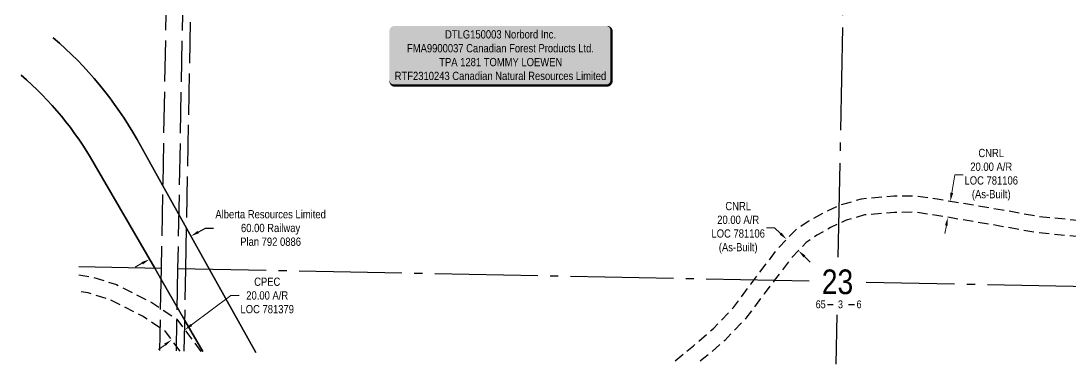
# Model space of a CAD drawing. Extents: x 405326 to 424052, y 6044755 to 6062236.
# Drawn here: x 412518 to 413794, y 6055426 to 6055843 of the extents above; entities that cross this region are included whole.
import ezdxf
from ezdxf.enums import TextEntityAlignment as Align

# ---------------------------------------------------------------- set-up
doc = ezdxf.new("R2010")
doc.units = 0
doc.header["$LTSCALE"] = 5
for name, pattern in [('foc-ACCESSROAD', [3.75, 2.5, -1.25]), ('foc-QUARTERLINE', [33, 25, -3, 2, -3]), ('foc-UNSURVEYED', [12.5, 10, -2.5])]:
    doc.linetypes.add(name, pattern=pattern)
for name, color, linetype in [('10', 1, 'Continuous'), ('9', 3, 'Continuous'), ('AS-SURFACE IMPACT', 7, 'Continuous'), ('F-AR', 190, 'foc-ACCESSROAD'), ('L-SECLBL', 7, 'Continuous'), ('L-SECQ', 8, 'foc-QUARTERLINE'), ('L-TITLEDB', 4, 'Continuous'), ('L-TITLEDB-T', 4, 'Continuous'), ('L-USEC', 7, 'foc-UNSURVEYED')]:
    doc.layers.add(name, color=color, linetype=linetype)
doc.layers.add('F-AR-T', color=190, linetype='Continuous', lineweight=9)
doc.styles.add('80', font='ARIALN.TTF', dxfattribs={"height": 10})
doc.styles.add('80CG', font='ARIALN.TTF', dxfattribs={"height": 10})
doc.styles.add('80L', font='ARIALN.TTF', dxfattribs={"height": 10})
doc.styles.add('SIMPLEX', font='ARIALN.TTF')
doc.dimstyles.new('Compass 5 000', dxfattribs={"dimscale": 5, "dimtxt": 9, "dimasz": 2, "dimexe": 0.2, "dimexo": 0.0625, "dimgap": 0.5, "dimtad": 0, "dimtih": 1, "dimtoh": 1, "dimzin": 0, "dimdsep": 46, "dimtxsty": '80CG', "dimcen": 0.1, "dimse1": 1, "dimse2": 1, "dimclrd": 256, "dimclrt": 256, "dimaunit": 1, "dimadec": 4, "dimazin": 0, "dimtfac": 0.06, "dimtofl": 0, "dimtmove": 0, "dimatfit": 1, "dimfxl": 0.2, "dimtolj": 1, "dimtzin": 0, "dimlwd": -1, "dimarcsym": 0})

# ---------------------------------------------------------------- blocks, each defined once
blk = doc.blocks.new('L-SECLBL')
at = {"layer": '9', "color": 7}
for p, q in [((-5.1, -27.8), (-12.3, -27.8)), ((20.7, -27.8), (13.5, -27.8))]:
    blk.add_line(p, q, dxfattribs=at)
at = {"layer": '10', "color": 2, "style": 'SIMPLEX'}
blk.add_attdef('SEC', text='', height=30, dxfattribs=at).set_placement((0, 0), align=Align.MIDDLE)
at = {"layer": '10', "color": 5, "style": '80L'}
blk.add_attdef('TWP', text='', height=9.5, dxfattribs=at).set_placement((-14.4, -27.4), align=Align.MIDDLE_RIGHT)
blk.add_attdef('RGE', text='', height=9.5, dxfattribs=at).set_placement((3.6, -27.4), align=Align.MIDDLE_CENTER)
blk.add_attdef('MER', text='', height=9.5, dxfattribs=at).set_placement((23.2, -27.4), align=Align.MIDDLE_LEFT)
blk = doc.blocks.new('*D641')
at = {"layer": 'F-AR-T', "transparency": 16777216}
for p, q in [((413649.5, 6055633.8), (413653.2, 6055655.8)), ((413653.2, 6055655.8), (413663.2, 6055655.8)), ((413642.9, 6055594.3), (413641.2, 6055584.4))]:
    blk.add_line(p, q, dxfattribs=at)
for points in [[(413647.9, 6055634), (413651.2, 6055633.5), (413647.9, 6055623.9)], [(413641.3, 6055594.6), (413644.5, 6055594), (413644.6, 6055604.2)]]:
    blk.add_solid(points, dxfattribs=at)
at = {"layer": 'F-AR-T', "transparency": 16777216, "insert": (413697.5, 6055655.8), "char_height": 10, "attachment_point": 5, "style": '80CG'}
blk.add_mtext('\\A1;CNRL\\P20.00 A/R\\PLOC 781106\\P(As-Built)', dxfattribs=at)
blk = doc.blocks.new('*U798')
h = blk.add_hatch(color=255)
edge = h.paths.add_edge_path()
edge.add_line((-129, -37), (129, -37))
edge.add_arc((129, -31), 6, 270, 360)
edge.add_line((135, -31), (135, 29.5))
edge.add_arc((129, 29.5), 6, 0, 90)
edge.add_line((129, 35.5), (-129, 35.5))
edge.add_arc((-129, 29.5), 6, 90, 180)
edge.add_line((-135, 29.5), (-135, -31))
edge.add_arc((-129, -31), 6, 180, 270)
at = {"color": 44, "flags": 128}
blk.add_lwpolyline([(-129, -37, 3, 3, 0), (129, -37, 3, 3, 0.414214), (135, -31, 3, 3, 0), (135, 29.5, 3, 0, 0.414214), (129, 35.5, 0, 0, 0), (-129, 35.5, 0, 0, 0.414214), (-135, 29.5, 0, 0, 0), (-135, -31, 0, 3, 0.414214)], format="xyseb", close=True, dxfattribs=at)
at = {"color": 44, "style": '80'}
blk.add_attdef('ENTER_TEXT_001', (-36, -5), '', height=10, dxfattribs=at)
blk = doc.blocks.new('*D799')
at = {"layer": 'F-AR-T', "transparency": 16777216}
for p, q in [((412725.2, 6055473.3), (412773.1, 6055509.1)), ((412773.1, 6055509.1), (412783.1, 6055509.1)), ((412693.2, 6055449.3), (412685.2, 6055443.3))]:
    blk.add_line(p, q, dxfattribs=at)
for points in [[(412724.2, 6055474.6), (412726.2, 6055471.9), (412717.2, 6055467.3)], [(412692.2, 6055450.6), (412694.2, 6055448), (412701.2, 6055455.3)]]:
    blk.add_solid(points, dxfattribs=at)
at = {"layer": 'F-AR-T', "transparency": 16777216, "insert": (412817.4, 6055509.1), "char_height": 10, "attachment_point": 5, "style": '80CG'}
blk.add_mtext('\\A1;CPEC\\P20.00 A/R\\PLOC 781379', dxfattribs=at)
blk = doc.blocks.new('*D800')
at = {"layer": 'L-TITLEDB-T', "transparency": 16777216}
for p, q in [((412733.5, 6055586.2), (412742.2, 6055591.1)), ((412742.2, 6055591.1), (412752.2, 6055591.1)), ((412665.5, 6055548.2), (412656.7, 6055543.4))]:
    blk.add_line(p, q, dxfattribs=at)
for points in [[(412732.7, 6055587.6), (412734.3, 6055584.7), (412724.7, 6055581.3)], [(412664.6, 6055549.7), (412666.3, 6055546.8), (412674.2, 6055553.1)]]:
    blk.add_solid(points, dxfattribs=at)
at = {"layer": 'L-TITLEDB-T', "transparency": 16777216, "insert": (412821.5, 6055591.1), "char_height": 10, "attachment_point": 5, "style": '80CG'}
blk.add_mtext('\\A1;Alberta Resources Limited\\P60.00 Railway \\PPlan 792 0886', dxfattribs=at)
blk = doc.blocks.new('*D803')
at = {"layer": 'F-AR-T', "transparency": 16777216}
for p, q in [((413434.2, 6055591.3), (413424.2, 6055591.3)), ((413441.5, 6055584.3), (413434.2, 6055591.3)), ((413470.3, 6055556.6), (413477.5, 6055549.7))]:
    blk.add_line(p, q, dxfattribs=at)
for points in [[(413442.6, 6055585.5), (413440.3, 6055583.1), (413448.7, 6055577.4)], [(413471.5, 6055557.8), (413469.2, 6055555.4), (413463.1, 6055563.6)]]:
    blk.add_solid(points, dxfattribs=at)
at = {"layer": 'F-AR-T', "transparency": 16777216, "insert": (413389.9, 6055591.3), "char_height": 10, "attachment_point": 5, "style": '80CG'}
blk.add_mtext('\\A1;CNRL\\P20.00 A/R\\PLOC 781106\\P(As-Built)', dxfattribs=at)

msp = doc.modelspace()

# ---------------------------------------------------------------- linework, layer by layer
at = {"layer": 'F-AR', "flags": 128}
for points in [[(413313.168, 6055429.685), (413335.409, 6055448.023), (413359.799, 6055469.08), (413384.063, 6055494.454), (413405.516, 6055523.214), (413408.975, 6055527.755), (413439.507, 6055567.866), (413459.514, 6055588.704), (413474.919, 6055599.388), (413492.988, 6055609.408), (413512.379, 6055618.424), (413514.159, 6055619.251), (413539.832, 6055626.707), (413579.143, 6055630.106), (413606.37, 6055630.227), (413634.349, 6055626.163), (413711.224, 6055613.241), (413754.793, 6055605.439), (413814.677, 6055599.41), (413845.578, 6055599.685), (413872.999, 6055603.188), (413896.882, 6055608.617), (413950.031, 6055631.965), (414020.363, 6055668.084), (414104.701, 6055711.385), (414132.956, 6055724.988), (414138.323, 6055729.228), (414169.794, 6055728.602), (414143.62, 6055707.926), (414113.608, 6055693.478), (414029.498, 6055650.294), (413958.629, 6055613.899), (413903.177, 6055589.539), (413876.491, 6055583.473), (413846.938, 6055579.698), (413813.762, 6055579.403), (413752.025, 6055585.619), (413707.805, 6055593.537), (413631.254, 6055606.404), (413604.97, 6055610.221), (413580.051, 6055610.112), (413543.517, 6055606.953), (413521.204, 6055600.473), (413511.955, 6055596.172), (413502.065, 6055591.574), (413485.493, 6055582.385), (413472.555, 6055573.411), (413454.726, 6055554.842), (413433.735, 6055527.266), (413421.487, 6055511.179), (413399.362, 6055481.516), (413373.591, 6055454.568), (413348.307, 6055432.737), (413343.867, 6055429.077)], [(412588.221, 6055534.233), (412604.322, 6055531.666), (412634.032, 6055522.586), (412676.944, 6055500.62), (412687.413, 6055493.639), (412707.519, 6055480.232), (412717.076, 6055467.445), (412736.772, 6055441.097)], [(412711.429, 6055441.599), (412693.561, 6055465.503), (412686.956, 6055469.907), (412665.849, 6055483.982), (412626.508, 6055503.973), (412599.803, 6055512.136), (412587.832, 6055514.044)]]:
    msp.add_lwpolyline(points, dxfattribs=at)
at = {"layer": 'L-SECQ'}
for p, q in [((413525.954, 6056329.921), (413511.183, 6055555.719)), ((412688.345, 6055542.03), (412588.409, 6055544.011)), ((413476.094, 6055526.439), (412708.449, 6055541.643)), ((414312.728, 6055509.868), (413545.326, 6055525.068)), ((413509.848, 6055485.763), (413508.704, 6055425.813))]:
    msp.add_line(p, q, dxfattribs=at)
at = {"layer": 'L-TITLEDB', "linetype": 'Continuous'}
for points in [[(412659.179, 6055698.798, 0.08656635), (412557.121, 6055822.501, -0.08656635)], [(412607.036, 6055669.159, 0.08656615), (412518.1, 6055776.957, -0.08656615)]]:
    msp.add_lwpolyline(points, format="xyb", close=True, dxfattribs=at)
for points in [[(412690.291, 6055643.047), (412659.179, 6055698.798), (412690.291, 6055643.047), (412719.456, 6055590.786), (412747.316, 6055540.862), (412803.731, 6055439.771), (412747.316, 6055540.862), (412719.456, 6055590.786)], [(412717.3, 6055478.818), (412688.098, 6055529.227), (412680.593, 6055542.184), (412607.036, 6055669.159), (412680.593, 6055542.184), (412688.098, 6055529.227), (412717.3, 6055478.818), (412739.179, 6055441.049)]]:
    msp.add_lwpolyline(points, close=True, dxfattribs=at)
at = {"layer": 'L-USEC'}
for p, q in [((412696.091, 6055944.117), (412688.345, 6055542.03)), ((412716.195, 6055943.73), (412708.449, 6055541.643)), ((412718.5, 6055541.433), (412726.248, 6055943.521)), ((412688.345, 6055542.03), (412686.42, 6055442.094)), ((412708.449, 6055541.643), (412706.524, 6055441.696)), ((412716.576, 6055441.497), (412718.5, 6055541.433))]:
    msp.add_line(p, q, dxfattribs=at)

# ---------------------------------------------------------------- block references
at = {"layer": 'AS-SURFACE IMPACT', "color": 1}
ref = msp.add_blockref('*U798', (413100.942, 6055801.279), dxfattribs=dict(at, xscale=0.999551, yscale=0.999551, zscale=0.999551))
ref.add_attrib('ENTER_TEXT_001', 'DTLG150003 Norbord Inc.', (413033.534, 6055821.532), dxfattribs={"layer": '0', "color": 44, "height": 9.99551, "style": '80'})
ref.add_attrib('ENTER_TEXT_002', 'FMA9900037 Canadian Forest Products Ltd.', (412987.327, 6055804.696), dxfattribs={"layer": '0', "color": 44, "height": 9.99551, "style": '80'})
ref.add_attrib('ENTER_TEXT_003', 'TPA 1281 TOMMY LOEWEN', (413026.508, 6055787.859), dxfattribs={"layer": '0', "color": 44, "height": 9.99551, "style": '80'})
ref.add_attrib('ENTER_TEXT_004', 'RTF2310243 Canadian Natural Resources Limited', (412972.354, 6055771.023), dxfattribs={"layer": '0', "color": 44, "height": 9.99551, "style": '80'})
at = {"layer": 'L-SECLBL', "color": 2}
msp.add_blockref('L-SECLBL', (413510.611, 6055525.737), dxfattribs=at).add_auto_attribs({'SEC': '23', 'TWP': '65', 'RGE': '3', 'MER': '6'})

# ---------------------------------------------------------------- dimensions: what is measured, and where the dimension line sits
at = {"layer": 'F-AR-T'}
for base, p1, p2, angle, text, picture, middle in [((413647.875, 6055623.889), (413649.679, 6055603.307), (413652.993, 6055623.029), 80.458543, 'CNRL\\P20.00 A/R\\PLOC 781106\\P(As-Built)', '*D641', (413697.537, 6055655.784)), ((412717.204, 6055467.274), (412700.226, 6055456.585), (412716.245, 6055468.558), 36.774885, 'CPEC\\P20.00 A/R\\PLOC 781379', '*D799', (412817.423, 6055509.057))]:
    dim = msp.add_linear_dim(base=base, p1=p1, p2=p2, angle=angle, text=text, dimstyle='Compass 5 000', dxfattribs=at)
    dim.commit()
    dim.dimension.update_dxf_attribs({"geometry": picture, "text_midpoint": middle, "dimtype": 161})
dim = msp.add_aligned_dim(p1=(413462.808, 6055563.26), p2=(413448.382, 6055577.11), distance=-0.41, text='CNRL\\P20.00 A/R\\PLOC 781106\\P(As-Built)', dimstyle='Compass 5 000', dxfattribs=at)
dim.commit()
dim.dimension.update_dxf_attribs({"geometry": '*D803', "text_midpoint": (413389.938, 6055591.257)})
at = {"layer": 'L-TITLEDB-T'}
dim = msp.add_aligned_dim(p1=(412672.016, 6055556.99), p2=(412722.572, 6055585.203), distance=-4.446, text='Alberta Resources Limited\\P60.00 Railway \\PPlan 792 0886', dimstyle='Compass 5 000', dxfattribs=at)
dim.commit()
dim.dimension.update_dxf_attribs({"geometry": '*D800', "text_midpoint": (412821.459, 6055591.066)})

doc.saveas('drawing.dxf')
